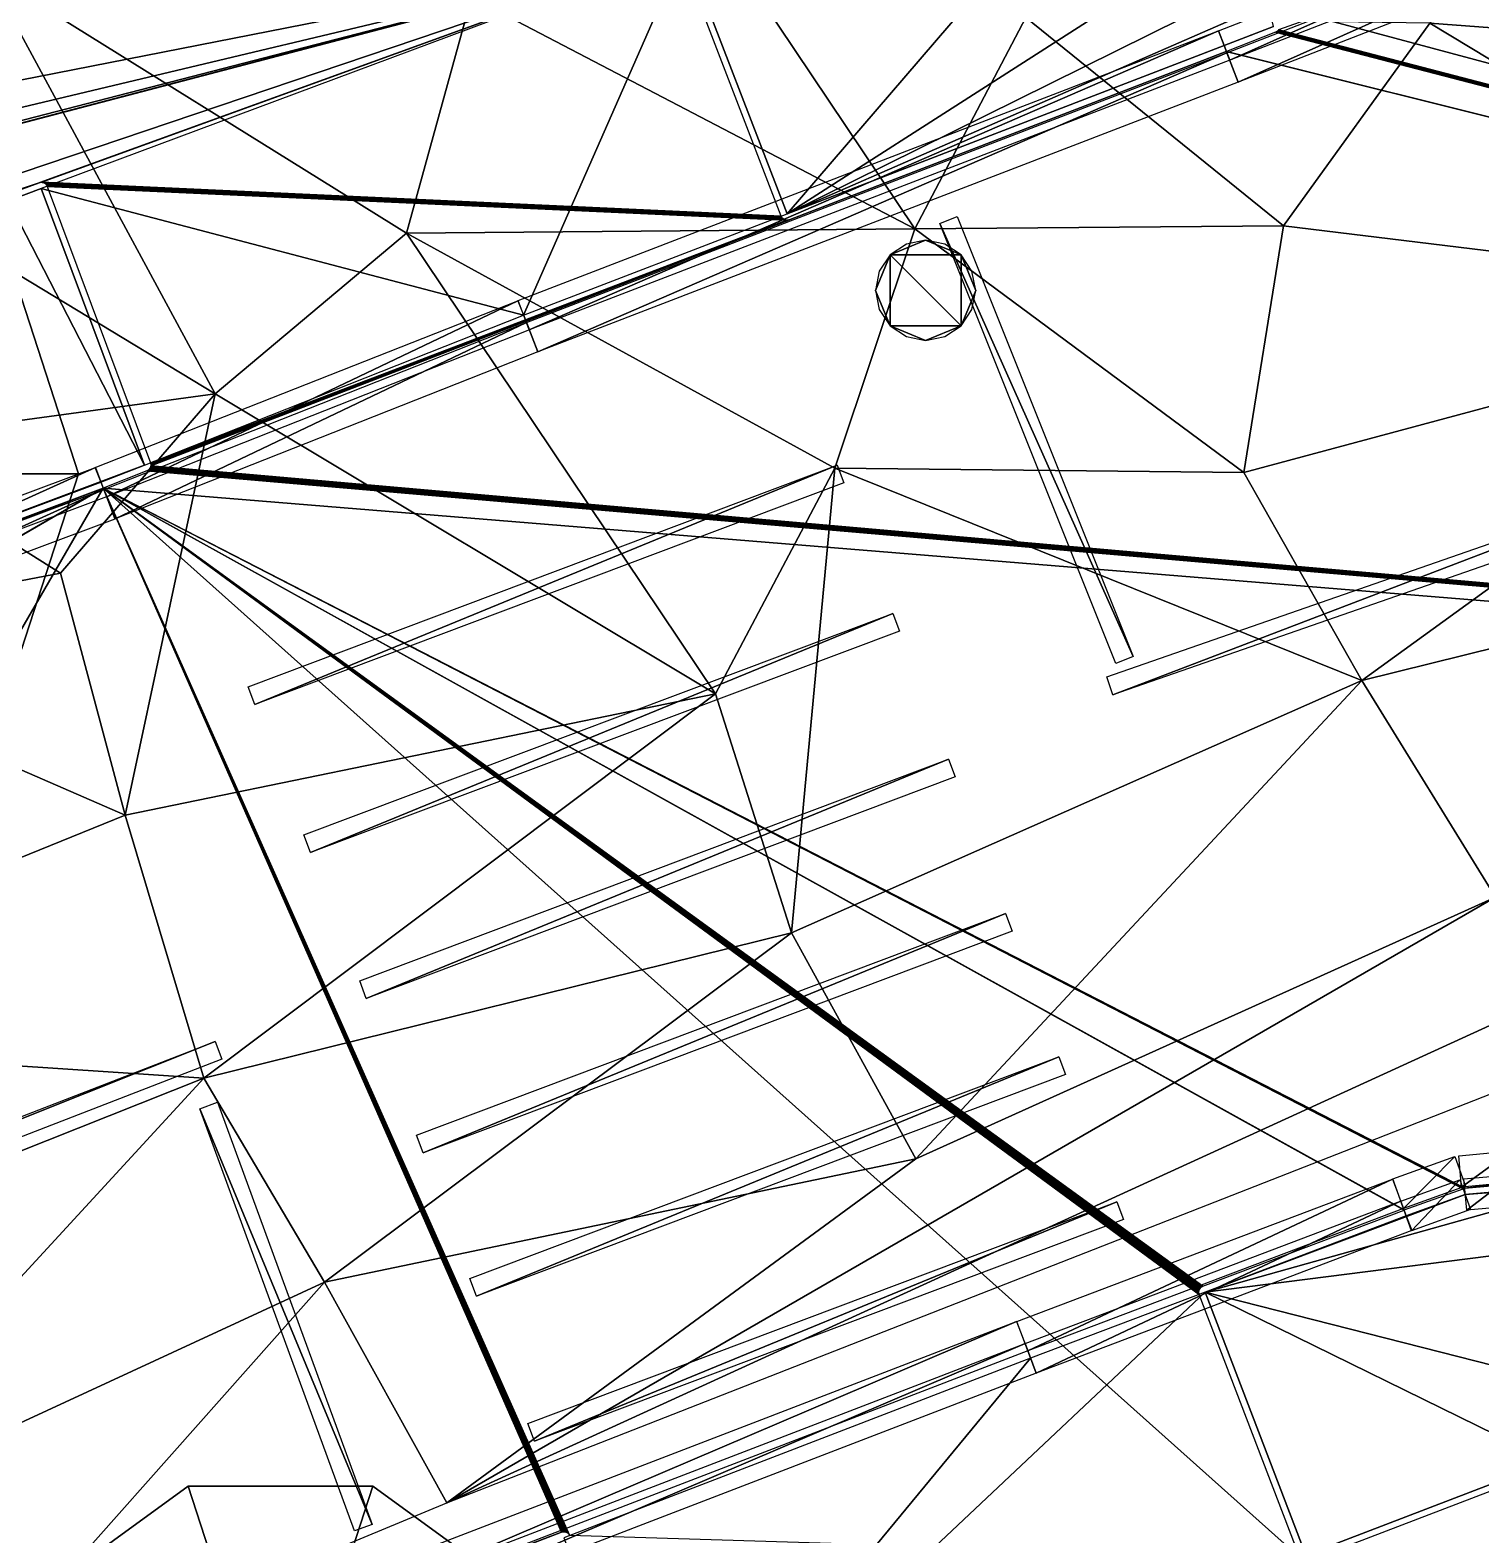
# Model space of a CAD drawing. Header units: metres. Extents: x -113 to 180, y -133 to 86.
# Drawn here: x 141.16 to 150.39, y 55.87 to 65.43 of the extents above; entities that cross this region are included whole.
import ezdxf

# ---------------------------------------------------------------- set-up
doc = ezdxf.new("R2010")
doc.units = ezdxf.units.M
for name, color, linetype, true_color in [('ACERA', 7, 'Continuous', 0xb9b3a6), ('ARQUETA', 7, 'Continuous', 0x6f7175), ('ASFALTO', 7, 'Continuous', 0x4a4b4e), ('BORDILLO', 7, 'Continuous', 0xcfcac0), ('COPA', 7, 'Continuous', 0x4f7f4a), ('MARCA_VIAL', 7, 'Continuous', 0xe8e6e0), ('PODOTACTIL', 7, 'Continuous', 0xc7bda4), ('TERRENO', 7, 'Continuous', 0x9a9179)]:
    doc.layers.add(name, color=color, linetype=linetype, true_color=true_color)

msp = doc.modelspace()

# ---------------------------------------------------------------- linework, layer by layer
at = {"layer": 'ACERA'}
for points in [[(148.4255, 67.109, 69.7252), (145.328, 65.9524, 69.9076), (145.9781, 64.2638, 69.782)], [(148.4255, 67.109, 69.7252), (145.9781, 64.2638, 69.782), (148.773, 66.0539, 69.6476)], [(145.9781, 64.2638, 69.782), (148.9122, 65.7183, 69.6266), (148.773, 66.0539, 69.6476)], [(145.328, 65.9524, 69.7776), (145.9781, 64.2638, 69.652), (145.9781, 64.2638, 69.782)], [(145.328, 65.9524, 69.7776), (145.9781, 64.2638, 69.782), (145.328, 65.9524, 69.9076)], [(145.9781, 64.2638, 69.782), (149.0374, 65.5996, 69.6133), (148.9122, 65.7183, 69.6266)], [(145.9781, 64.2638, 69.782), (149.0705, 65.4556, 69.6055), (149.0374, 65.5996, 69.6133)], [(145.9781, 64.2638, 69.782), (148.7568, 65.3336, 69.6229), (149.0705, 65.4556, 69.6055)], [(148.7568, 65.3336, 69.4929), (149.0705, 65.4556, 69.4755), (149.0705, 65.4556, 69.6055)], [(148.7568, 65.3336, 69.4929), (149.0705, 65.4556, 69.6055), (148.7568, 65.3336, 69.6229)], [(145.9781, 64.2638, 69.652), (148.7568, 65.3336, 69.4929), (148.7568, 65.3336, 69.6229)], [(145.9781, 64.2638, 69.652), (148.7568, 65.3336, 69.6229), (145.9781, 64.2638, 69.782)], [(141.8913, 62.6668, 69.9358), (141.2351, 64.4243, 70.0629), (141.0274, 64.3467, 70.0793)], [(141.0274, 64.3467, 69.9493), (141.2351, 64.4243, 69.9329), (141.2351, 64.4243, 70.0629)], [(141.0274, 64.3467, 69.9493), (141.2351, 64.4243, 70.0629), (141.0274, 64.3467, 70.0793)], [(141.2351, 64.4243, 69.9329), (141.8913, 62.6668, 69.8058), (141.8913, 62.6668, 69.9358)], [(141.2351, 64.4243, 69.9329), (141.8913, 62.6668, 69.9358), (141.2351, 64.4243, 70.0629)], [(138.8163, 61.5109, 70.1504), (141.8913, 62.6668, 69.9358), (141.0274, 64.3467, 70.0793)], [(138.8163, 61.5109, 70.1504), (141.6145, 62.5575, 69.9537), (141.8913, 62.6668, 69.9358)], [(141.8913, 62.6668, 69.8058), (141.6145, 62.5575, 69.8237), (141.6145, 62.5575, 69.9537)], [(141.8913, 62.6668, 69.8058), (141.6145, 62.5575, 69.9537), (141.8913, 62.6668, 69.9358)], [(141.6145, 62.5575, 69.8237), (138.8163, 61.5109, 70.0204), (138.8163, 61.5109, 70.1504)], [(141.6145, 62.5575, 69.8237), (138.8163, 61.5109, 70.1504), (141.6145, 62.5575, 69.9537)], [(151.0702, 58.0917, 69.5036), (150.2908, 58.0291, 69.5513), (148.6366, 57.4088, 69.6465)], [(152.2407, 57.8675, 69.428), (151.0702, 58.0917, 69.5036), (148.6366, 57.4088, 69.6465)], [(151.0702, 58.0917, 69.5036), (150.6062, 58.0578, 69.532), (150.2908, 58.0291, 69.5513)], [(150.2908, 58.0291, 69.5513), (149.9154, 57.8935, 69.573), (148.6366, 57.4088, 69.6465)], [(150.2908, 58.0291, 69.4213), (149.9154, 57.8935, 69.443), (149.9154, 57.8935, 69.573)], [(150.2908, 58.0291, 69.4213), (149.9154, 57.8935, 69.573), (150.2908, 58.0291, 69.5513)], [(150.6062, 58.0578, 69.402), (150.2908, 58.0291, 69.4213), (150.2908, 58.0291, 69.5513)], [(150.6062, 58.0578, 69.402), (150.2908, 58.0291, 69.5513), (150.6062, 58.0578, 69.532)], [(149.9154, 57.8935, 69.443), (148.6366, 57.4088, 69.5165), (148.6366, 57.4088, 69.6465)], [(149.9154, 57.8935, 69.443), (148.6366, 57.4088, 69.6465), (149.9154, 57.8935, 69.573)], [(154.0317, 56.0348, 69.2968), (152.2407, 57.8675, 69.428), (148.6366, 57.4088, 69.6465)], [(148.6366, 57.4088, 69.6465), (149.2762, 55.7362, 69.5861), (150.8305, 56.3324, 69.4968)], [(154.0317, 56.0348, 69.2968), (148.6366, 57.4088, 69.6465), (150.8305, 56.3324, 69.4968)], [(148.6366, 57.4088, 69.5165), (149.2762, 55.7362, 69.4561), (149.2762, 55.7362, 69.5861)], [(148.6366, 57.4088, 69.5165), (149.2762, 55.7362, 69.5861), (148.6366, 57.4088, 69.6465)], [(149.2762, 55.7362, 69.4561), (150.8305, 56.3324, 69.3668), (150.8305, 56.3324, 69.4968)], [(149.2762, 55.7362, 69.4561), (150.8305, 56.3324, 69.4968), (149.2762, 55.7362, 69.5861)]]:
    msp.add_3dface(points, dxfattribs=at)
at = {"layer": 'ARQUETA'}
for points in [[(146.8586, 64.0961, 69.613), (146.7367, 64.0718, 69.6214), (146.6333, 64.0028, 69.6264)], [(147.084, 64.0028, 69.5927), (146.8586, 64.0961, 69.613), (146.6333, 64.0028, 69.6264)], [(147.084, 64.0028, 69.5927), (146.9806, 64.0718, 69.6025), (146.8586, 64.0961, 69.613)], [(146.6333, 64.0028, 69.6264), (146.5642, 63.8994, 69.6285), (146.5399, 63.7774, 69.6275)], [(146.6333, 64.0028, 69.6264), (146.5399, 63.7774, 69.6275), (146.6333, 63.5521, 69.6163)], [(147.084, 63.5521, 69.5818), (147.084, 64.0028, 69.5927), (146.6333, 64.0028, 69.6264)], [(146.6333, 64.0028, 69.6264), (146.6333, 63.5521, 69.6163), (147.084, 63.5521, 69.5818)], [(147.1773, 63.7774, 69.5804), (147.1531, 63.8994, 69.5854), (147.084, 64.0028, 69.5927)], [(147.084, 63.5521, 69.5818), (147.1773, 63.7774, 69.5804), (147.084, 64.0028, 69.5927)], [(146.5399, 63.7774, 69.6275), (146.5642, 63.6554, 69.6234), (146.6333, 63.5521, 69.6163)], [(147.084, 63.5521, 69.5818), (147.1531, 63.6554, 69.5791), (147.1773, 63.7774, 69.5804)], [(146.6333, 63.5521, 69.6163), (146.7367, 63.483, 69.6066), (146.8586, 63.4587, 69.5966)], [(146.6333, 63.5521, 69.6163), (146.8586, 63.4587, 69.5966), (147.084, 63.5521, 69.5818)], [(146.8586, 63.4587, 69.5966), (146.9806, 63.483, 69.5879), (147.084, 63.5521, 69.5818)]]:
    msp.add_3dface(points, dxfattribs=at)
at = {"layer": 'ASFALTO'}
for points in [[(168.8092, 60.3032, 80.5869), (164.4216, 71.3182, 80.5869), (149.3365, 65.5161, 69.4697)], [(145.2906, 65.9381, 69.7898), (85.2806, 50.2035, 72.612), (69.1886, 40.234, 73.9775)], [(145.2906, 65.9381, 69.7898), (69.1886, 40.234, 73.9775), (141.2211, 64.4618, 69.9471)], [(145.2906, 65.9381, 69.7898), (85.9431, 50.398, 72.7848), (85.2806, 50.2035, 72.612)], [(145.2906, 65.9381, 69.7898), (91.0739, 51.9513, 72.212), (85.9431, 50.398, 72.7848)], [(145.2906, 65.9381, 69.7898), (99.4244, 55.0212, 72.1388), (91.0739, 51.9513, 72.212)], [(145.2906, 65.9381, 69.7898), (109.9353, 59.0001, 71.9877), (99.4244, 55.0212, 72.1388)], [(145.2906, 65.9381, 69.7898), (122.0728, 63.7091, 71.0146), (109.9353, 59.0001, 71.9877)], [(128.0102, 65.9621, 70.7273), (122.0728, 63.7091, 71.0146), (145.2883, 65.9575, 69.7913)], [(122.0728, 63.7091, 71.0146), (145.288, 65.9536, 69.791), (145.2883, 65.9575, 69.7913)], [(145.2881, 65.9496, 69.7907), (145.288, 65.9536, 69.791), (122.0728, 63.7091, 71.0146)], [(145.2886, 65.9457, 69.7904), (145.2881, 65.9496, 69.7907), (122.0728, 63.7091, 71.0146)], [(145.2894, 65.9418, 69.7901), (145.2886, 65.9457, 69.7904), (122.0728, 63.7091, 71.0146)], [(145.2906, 65.9381, 69.7898), (145.2894, 65.9418, 69.7901), (122.0728, 63.7091, 71.0146)], [(145.2906, 65.9381, 69.7898), (141.2211, 64.4618, 69.9471), (141.2249, 64.4629, 69.9468)], [(145.2906, 65.9381, 69.7898), (141.2249, 64.4629, 69.9468), (141.2287, 64.4638, 69.9465)], [(145.2906, 65.9381, 69.7898), (141.2287, 64.4638, 69.9465), (141.2326, 64.4642, 69.9462)], [(145.2906, 65.9381, 69.7898), (141.2326, 64.4642, 69.9462), (141.2365, 64.4643, 69.9458)], [(145.9408, 64.2494, 69.6661), (145.2906, 65.9381, 69.7898), (141.2365, 64.4643, 69.9458)], [(168.8092, 60.3032, 80.5869), (149.1038, 65.4334, 69.4837), (149.1014, 65.4301, 69.4838)], [(168.8092, 60.3032, 80.5869), (149.3365, 65.5161, 69.4697), (149.1038, 65.4334, 69.4837)], [(168.8092, 60.3032, 80.5869), (149.085, 65.4183, 69.4844), (148.7713, 65.2963, 69.5017)], [(168.8092, 60.3032, 80.5869), (149.0887, 65.42, 69.4842), (149.085, 65.4183, 69.4844)], [(168.8092, 60.3032, 80.5869), (149.0923, 65.422, 69.484), (149.0887, 65.42, 69.4842)], [(168.8092, 60.3032, 80.5869), (149.0956, 65.4244, 69.4839), (149.0923, 65.422, 69.484)], [(168.8092, 60.3032, 80.5869), (149.0986, 65.4271, 69.4838), (149.0956, 65.4244, 69.4839)], [(168.8092, 60.3032, 80.5869), (149.1014, 65.4301, 69.4838), (149.0986, 65.4271, 69.4838)], [(148.7712, 65.2963, 69.5017), (145.9925, 64.2265, 69.6625), (141.931, 62.6617, 69.8134)], [(168.8092, 60.3032, 80.5869), (148.7712, 65.2963, 69.5017), (141.931, 62.6617, 69.8134)], [(168.8092, 60.3032, 80.5869), (148.7713, 65.2963, 69.5017), (148.7712, 65.2963, 69.5017)], [(69.1886, 40.234, 73.9775), (141.0134, 64.3842, 69.9635), (141.2211, 64.4618, 69.9471)], [(145.9424, 64.2459, 69.6659), (145.9408, 64.2494, 69.6661), (141.2365, 64.4643, 69.9458)], [(145.9443, 64.2424, 69.6658), (145.9424, 64.2459, 69.6659), (141.2365, 64.4643, 69.9458)], [(145.9465, 64.2392, 69.6656), (145.9443, 64.2424, 69.6658), (141.2365, 64.4643, 69.9458)], [(145.9491, 64.2362, 69.6654), (145.9465, 64.2392, 69.6656), (141.2365, 64.4643, 69.9458)], [(145.9519, 64.2335, 69.6651), (145.9491, 64.2362, 69.6654), (141.2365, 64.4643, 69.9458)], [(145.955, 64.2311, 69.6649), (145.9519, 64.2335, 69.6651), (141.2365, 64.4643, 69.9458)], [(145.9584, 64.229, 69.6647), (145.955, 64.2311, 69.6649), (141.2365, 64.4643, 69.9458)], [(145.9619, 64.2273, 69.6644), (145.9584, 64.229, 69.6647), (141.2365, 64.4643, 69.9458)], [(145.9655, 64.2258, 69.6642), (145.9619, 64.2273, 69.6644), (141.2365, 64.4643, 69.9458)], [(145.9693, 64.2248, 69.6639), (145.9655, 64.2258, 69.6642), (141.2365, 64.4643, 69.9458)], [(145.9732, 64.2241, 69.6637), (145.9693, 64.2248, 69.6639), (141.2365, 64.4643, 69.9458)], [(145.9771, 64.2238, 69.6634), (145.9732, 64.2241, 69.6637), (141.2365, 64.4643, 69.9458)], [(145.9771, 64.2238, 69.6634), (141.2365, 64.4643, 69.9458), (141.2404, 64.4639, 69.9455)], [(145.9771, 64.2238, 69.6634), (141.2404, 64.4639, 69.9455), (141.2443, 64.4632, 69.9451)], [(145.9771, 64.2238, 69.6634), (141.2443, 64.4632, 69.9451), (141.2481, 64.4621, 69.9447)], [(145.9771, 64.2238, 69.6634), (141.2481, 64.4621, 69.9447), (141.2517, 64.4607, 69.9444)], [(145.9771, 64.2238, 69.6634), (141.2517, 64.4607, 69.9444), (141.2552, 64.4589, 69.944)], [(145.9771, 64.2238, 69.6634), (141.2552, 64.4589, 69.944), (141.2585, 64.4567, 69.9437)], [(145.9771, 64.2238, 69.6634), (141.2585, 64.4567, 69.9437), (141.2616, 64.4543, 69.9433)], [(145.9771, 64.2238, 69.6634), (141.2616, 64.4543, 69.9433), (141.2644, 64.4515, 69.943)], [(145.9771, 64.2238, 69.6634), (141.2644, 64.4515, 69.943), (141.2669, 64.4485, 69.9427)], [(145.9771, 64.2238, 69.6634), (141.2669, 64.4485, 69.9427), (141.2691, 64.4453, 69.9424)], [(145.9771, 64.2238, 69.6634), (141.2691, 64.4453, 69.9424), (141.271, 64.4419, 69.9422)], [(145.9771, 64.2238, 69.6634), (141.271, 64.4419, 69.9422), (141.2726, 64.4383, 69.9419)], [(145.9771, 64.2238, 69.6634), (141.2726, 64.4383, 69.9419), (141.9288, 62.6808, 69.8153)], [(145.9925, 64.2265, 69.6625), (145.9887, 64.2253, 69.6627), (141.9288, 62.6808, 69.8153)], [(145.9925, 64.2265, 69.6625), (141.9288, 62.6808, 69.8153), (141.93, 62.6771, 69.8148)], [(145.9887, 64.2253, 69.6627), (145.9849, 64.2244, 69.6629), (141.9288, 62.6808, 69.8153)], [(145.9849, 64.2244, 69.6629), (145.981, 64.2239, 69.6632), (141.9288, 62.6808, 69.8153)], [(145.981, 64.2239, 69.6632), (145.9771, 64.2238, 69.6634), (141.9288, 62.6808, 69.8153)], [(145.9925, 64.2265, 69.6625), (141.93, 62.6771, 69.8148), (141.9308, 62.6733, 69.8144)], [(145.9925, 64.2265, 69.6625), (141.9308, 62.6733, 69.8144), (141.9312, 62.6694, 69.8141)], [(145.9925, 64.2265, 69.6625), (141.9313, 62.6655, 69.8137), (141.931, 62.6617, 69.8134)], [(145.9925, 64.2265, 69.6625), (141.9312, 62.6694, 69.8141), (141.9313, 62.6655, 69.8137)], [(168.8092, 60.3032, 80.5869), (141.9303, 62.6579, 69.8132), (141.9293, 62.6541, 69.8129)], [(168.8092, 60.3032, 80.5869), (141.931, 62.6617, 69.8134), (141.9303, 62.6579, 69.8132)], [(168.8092, 60.3032, 80.5869), (141.906, 62.6296, 69.8131), (141.6291, 62.5202, 69.8311)], [(168.8092, 60.3032, 80.5869), (141.9096, 62.6312, 69.8129), (141.906, 62.6296, 69.8131)], [(168.8092, 60.3032, 80.5869), (141.9129, 62.6331, 69.8128), (141.9096, 62.6312, 69.8129)], [(168.8092, 60.3032, 80.5869), (141.9161, 62.6353, 69.8126), (141.9129, 62.6331, 69.8128)], [(168.8092, 60.3032, 80.5869), (141.919, 62.6379, 69.8126), (141.9161, 62.6353, 69.8126)], [(168.8092, 60.3032, 80.5869), (141.9217, 62.6407, 69.8125), (141.919, 62.6379, 69.8126)], [(168.8092, 60.3032, 80.5869), (141.9241, 62.6438, 69.8126), (141.9217, 62.6407, 69.8125)], [(168.8092, 60.3032, 80.5869), (141.9261, 62.647, 69.8127), (141.9241, 62.6438, 69.8126)], [(168.8092, 60.3032, 80.5869), (141.9279, 62.6505, 69.8128), (141.9261, 62.647, 69.8127)], [(168.8092, 60.3032, 80.5869), (141.9293, 62.6541, 69.8129), (141.9279, 62.6505, 69.8128)], [(141.6285, 62.52, 69.8312), (112.7561, 51.4706, 71.488), (101.5371, 39.3804, 72.0916)], [(141.6285, 62.52, 69.8312), (101.5371, 39.3804, 72.0916), (102.035, 39.6359, 72.0699)], [(141.6285, 62.52, 69.8312), (102.035, 39.6359, 72.0699), (102.0368, 39.6368, 72.0698)], [(141.6285, 62.52, 69.8312), (102.0368, 39.6368, 72.0698), (102.5555, 39.8714, 72.0476)], [(141.6285, 62.52, 69.8312), (102.5555, 39.8714, 72.0476), (102.5581, 39.8724, 72.0475)], [(141.6285, 62.52, 69.8312), (102.5581, 39.8724, 72.0475), (135.8715, 52.5918, 70.2981)], [(141.6285, 62.52, 69.8312), (126.6531, 56.8477, 70.8111), (112.7561, 51.4706, 71.488)], [(141.6285, 62.52, 69.8312), (126.8572, 56.9252, 70.8085), (126.6531, 56.8477, 70.8111)], [(141.6285, 62.52, 69.8312), (130.8692, 58.4476, 70.5163), (126.8572, 56.9252, 70.8085)], [(141.6285, 62.52, 69.8312), (135.4227, 60.1846, 70.2405), (130.8692, 58.4476, 70.5163)], [(141.6285, 62.52, 69.8312), (130.8692, 58.4476, 70.5163), (130.8692, 58.4476, 70.5163)], [(141.6285, 62.52, 69.8312), (138.8303, 61.4734, 70.0286), (135.4227, 60.1846, 70.2405)], [(141.6285, 62.52, 69.8312), (135.8715, 52.5918, 70.2981), (144.5432, 55.8834, 69.7643)], [(168.8092, 60.3032, 80.5869), (141.6291, 62.5202, 69.8311), (141.6285, 62.52, 69.8312)], [(150.2872, 58.0689, 69.434), (168.8092, 60.3032, 80.5869), (141.6285, 62.52, 69.8312)], [(150.2838, 58.0685, 69.4342), (150.2872, 58.0689, 69.434), (141.6285, 62.52, 69.8312)], [(150.2804, 58.0677, 69.4344), (150.2838, 58.0685, 69.4342), (141.6285, 62.52, 69.8312)], [(150.2772, 58.0667, 69.4346), (150.2804, 58.0677, 69.4344), (141.6285, 62.52, 69.8312)], [(149.9018, 57.9312, 69.4563), (150.2772, 58.0667, 69.4346), (141.6285, 62.52, 69.8312)], [(149.9012, 57.9309, 69.4563), (149.9018, 57.9312, 69.4563), (141.6285, 62.52, 69.8312)], [(148.6224, 57.4462, 69.5299), (149.9012, 57.9309, 69.4563), (141.6285, 62.52, 69.8312)], [(148.6188, 57.4446, 69.5301), (148.6224, 57.4462, 69.5299), (141.6285, 62.52, 69.8312)], [(148.6154, 57.4427, 69.5303), (148.6188, 57.4446, 69.5301), (141.6285, 62.52, 69.8312)], [(148.6121, 57.4404, 69.5304), (148.6154, 57.4427, 69.5303), (141.6285, 62.52, 69.8312)], [(141.6285, 62.52, 69.8312), (144.5432, 55.8834, 69.7643), (144.547, 55.8847, 69.7641)], [(148.6092, 57.4379, 69.5306), (148.6121, 57.4404, 69.5304), (141.6285, 62.52, 69.8312)], [(141.6285, 62.52, 69.8312), (144.547, 55.8847, 69.7641), (144.5508, 55.8855, 69.7639)], [(148.6064, 57.4351, 69.5307), (148.6092, 57.4379, 69.5306), (141.6285, 62.52, 69.8312)], [(141.6285, 62.52, 69.8312), (144.5508, 55.8855, 69.7639), (144.5547, 55.886, 69.7637)], [(148.604, 57.432, 69.5308), (148.6064, 57.4351, 69.5307), (141.6285, 62.52, 69.8312)], [(141.6285, 62.52, 69.8312), (144.5547, 55.886, 69.7637), (144.5586, 55.8861, 69.7634)], [(148.6019, 57.4287, 69.5309), (148.604, 57.432, 69.5308), (141.6285, 62.52, 69.8312)], [(141.6285, 62.52, 69.8312), (144.5586, 55.8861, 69.7634), (144.5626, 55.8858, 69.7632)], [(148.6001, 57.4251, 69.531), (148.6019, 57.4287, 69.5309), (141.6285, 62.52, 69.8312)], [(141.6285, 62.52, 69.8312), (144.5626, 55.8858, 69.7632), (144.5664, 55.8851, 69.7629)], [(148.5987, 57.4215, 69.5311), (148.6001, 57.4251, 69.531), (141.6285, 62.52, 69.8312)], [(141.6285, 62.52, 69.8312), (144.5664, 55.8851, 69.7629), (144.5702, 55.8841, 69.7627)], [(148.5976, 57.4177, 69.5311), (148.5987, 57.4215, 69.5311), (141.6285, 62.52, 69.8312)], [(141.6285, 62.52, 69.8312), (144.5702, 55.8841, 69.7627), (144.5739, 55.8826, 69.7624)], [(148.5969, 57.4138, 69.5311), (148.5976, 57.4177, 69.5311), (141.6285, 62.52, 69.8312)], [(141.6285, 62.52, 69.8312), (144.5739, 55.8826, 69.7624), (144.5774, 55.8809, 69.7622)], [(148.5966, 57.4099, 69.531), (148.5969, 57.4138, 69.5311), (141.6285, 62.52, 69.8312)], [(141.6285, 62.52, 69.8312), (144.5774, 55.8809, 69.7622), (144.5807, 55.8788, 69.7619)], [(148.5967, 57.406, 69.531), (148.5966, 57.4099, 69.531), (141.6285, 62.52, 69.8312)], [(141.6285, 62.52, 69.8312), (144.5807, 55.8788, 69.7619), (144.5838, 55.8763, 69.7617)], [(148.5972, 57.4021, 69.5309), (148.5967, 57.406, 69.531), (141.6285, 62.52, 69.8312)], [(141.6285, 62.52, 69.8312), (144.5838, 55.8763, 69.7617), (144.5866, 55.8736, 69.7615)], [(148.598, 57.3982, 69.5308), (148.5972, 57.4021, 69.5309), (141.6285, 62.52, 69.8312)], [(141.6285, 62.52, 69.8312), (144.5866, 55.8736, 69.7615), (144.5892, 55.8706, 69.7613)], [(148.5992, 57.3945, 69.5307), (148.598, 57.3982, 69.5308), (141.6285, 62.52, 69.8312)], [(141.6285, 62.52, 69.8312), (144.5892, 55.8706, 69.7613), (144.5915, 55.8674, 69.7611)], [(149.2389, 55.7219, 69.4702), (148.5992, 57.3945, 69.5307), (141.6285, 62.52, 69.8312)], [(141.6285, 62.52, 69.8312), (144.5915, 55.8674, 69.7611), (144.5934, 55.864, 69.761)], [(149.2389, 55.7219, 69.4702), (141.6285, 62.52, 69.8312), (144.5934, 55.864, 69.761)], [(150.2872, 58.0689, 69.434), (150.6026, 58.0976, 69.4147), (168.8092, 60.3032, 80.5869)], [(152.8129, 55.3121, 69.2437), (150.8285, 56.2888, 69.3783), (149.2905, 55.6988, 69.4667)], [(135.8715, 52.5918, 70.2981), (142.3615, 55.0443, 69.8953), (144.5432, 55.8834, 69.7643)]]:
    msp.add_3dface(points, dxfattribs=at)
at = {"layer": 'BORDILLO'}
for points in [[(148.7931, 65.2404, 69.6249), (148.7206, 65.4268, 69.6409), (152.5176, 66.903, 69.4507)], [(148.7931, 65.2404, 69.6249), (152.5176, 66.903, 69.4507), (152.5901, 66.7166, 69.4238)], [(148.8472, 65.1005, 69.613), (148.7747, 65.2869, 69.6289), (152.5719, 66.7632, 69.4305)], [(148.8472, 65.1005, 69.613), (152.5719, 66.7632, 69.4305), (152.6444, 66.5768, 69.4053)], [(144.3384, 63.5254, 69.877), (144.2666, 63.712, 69.8867), (148.7209, 65.4269, 69.6409)], [(144.3384, 63.5254, 69.877), (148.7209, 65.4269, 69.6409), (148.7928, 65.2403, 69.6249)], [(144.3929, 63.3856, 69.8697), (144.321, 63.5723, 69.8794), (148.775, 65.287, 69.6289)], [(144.3929, 63.3856, 69.8697), (148.775, 65.287, 69.6289), (148.8469, 65.1004, 69.613)], [(141.6512, 62.4644, 69.9522), (141.5777, 62.6505, 69.9753), (144.2658, 63.7117, 69.8867)], [(141.6512, 62.4644, 69.9522), (144.2658, 63.7117, 69.8867), (144.3392, 63.5257, 69.877)], [(141.705, 62.3244, 69.94), (141.6316, 62.5104, 69.9581), (144.3203, 63.572, 69.8794)], [(141.705, 62.3244, 69.94), (144.3203, 63.572, 69.8794), (144.3937, 63.3859, 69.8696)], [(138.8513, 61.4172, 70.151), (138.7812, 61.6045, 70.1697), (141.5794, 62.6511, 69.9752)], [(138.8513, 61.4172, 70.151), (141.5794, 62.6511, 69.9752), (141.6495, 62.4638, 69.9523)], [(138.9041, 61.2768, 70.14), (138.834, 61.4641, 70.1557), (141.6332, 62.5111, 69.9579)], [(138.9041, 61.2768, 70.14), (141.6332, 62.5111, 69.9579), (141.7033, 62.3238, 69.94)], [(149.8973, 57.9402, 69.5847), (149.8294, 58.1283, 69.5912), (150.224, 58.2708, 69.5684)], [(149.8973, 57.9402, 69.5847), (150.224, 58.2708, 69.5684), (150.2919, 58.0827, 69.5619)], [(150.267, 58.0771, 69.5634), (150.2489, 58.2763, 69.5669), (150.5849, 58.3069, 69.5464)], [(150.267, 58.0771, 69.5634), (150.5849, 58.3069, 69.5464), (150.603, 58.1077, 69.5428)], [(147.5089, 57.0348, 69.7221), (147.438, 57.2218, 69.7288), (149.8279, 58.1277, 69.5913)], [(147.5089, 57.0348, 69.7221), (149.8279, 58.1277, 69.5913), (149.8988, 57.9407, 69.5846)], [(149.9493, 57.7995, 69.5797), (149.8814, 57.9876, 69.5862), (150.2568, 58.1231, 69.5646)], [(149.9493, 57.7995, 69.5797), (150.2568, 58.1231, 69.5646), (150.3247, 57.935, 69.558)], [(150.2998, 57.9295, 69.5595), (150.2817, 58.1287, 69.5631), (150.5972, 58.1574, 69.5438)], [(150.2998, 57.9295, 69.5595), (150.5972, 58.1574, 69.5438), (150.6153, 57.9582, 69.5402)], [(147.5624, 56.8946, 69.717), (147.4915, 57.0817, 69.7237), (149.8799, 57.987, 69.5863)], [(147.5624, 56.8946, 69.717), (149.8799, 57.987, 69.5863), (149.9508, 57.8, 69.5796)], [(142.3582, 55.0537, 70.0237), (142.2864, 55.2404, 70.0319), (147.4375, 57.2216, 69.7288)], [(142.3582, 55.0537, 70.0237), (147.4375, 57.2216, 69.7288), (147.5093, 57.035, 69.722)], [(142.4116, 54.9136, 70.0176), (142.3398, 55.1003, 70.0258), (147.491, 57.0815, 69.7238)], [(142.4116, 54.9136, 70.0176), (147.491, 57.0815, 69.7238), (147.5628, 56.8948, 69.717)]]:
    msp.add_3dface(points, dxfattribs=at)
at = {"layer": 'COPA'}
for points in [[(141.4719, 62.611, 73.3259), (141.109, 63.7278, 73.3259), (139.5719, 62.611, 74.3259)], [(141.4719, 62.611, 73.3259), (139.5719, 62.611, 72.8259), (141.109, 63.7278, 73.3259)], [(141.109, 61.4942, 73.3259), (141.4719, 62.611, 73.3259), (139.5719, 62.611, 74.3259)], [(141.109, 61.4942, 73.3259), (139.5719, 62.611, 72.8259), (141.4719, 62.611, 73.3259)], [(142.1682, 56.1747, 73.1448), (141.2182, 55.4845, 73.1448), (142.7553, 54.3677, 74.1448)], [(142.1682, 56.1747, 73.1448), (142.7553, 54.3677, 72.6448), (141.2182, 55.4845, 73.1448)], [(143.3425, 56.1747, 73.1448), (142.1682, 56.1747, 73.1448), (142.7553, 54.3677, 74.1448)], [(143.3425, 56.1747, 73.1448), (142.7553, 54.3677, 72.6448), (142.1682, 56.1747, 73.1448)], [(144.2925, 55.4845, 73.1448), (143.3425, 56.1747, 73.1448), (142.7553, 54.3677, 74.1448)], [(144.2925, 55.4845, 73.1448), (142.7553, 54.3677, 72.6448), (143.3425, 56.1747, 73.1448)]]:
    msp.add_3dface(points, dxfattribs=at)
at = {"layer": 'MARCA_VIAL'}
for points in [[(148.1795, 61.4489, 69.5044), (146.9483, 64.2029, 69.6081), (147.0597, 64.2475, 69.6005)], [(148.1795, 61.4489, 69.5044), (148.0681, 61.4043, 69.5106), (146.9483, 64.2029, 69.6081)], [(142.5935, 61.1445, 69.7824), (142.5512, 61.2568, 69.7861), (146.2967, 62.6651, 69.6194)], [(142.5935, 61.1445, 69.7824), (146.2967, 62.6651, 69.6194), (146.3389, 62.5528, 69.6162)], [(148.0503, 61.2066, 69.5106), (148.0108, 61.32, 69.5134), (151.7582, 62.6232, 69.2969)], [(148.0503, 61.2066, 69.5106), (151.7582, 62.6232, 69.2969), (151.7976, 62.5099, 69.2972)], [(142.9477, 60.203, 69.7644), (142.9054, 60.3153, 69.7648), (146.6509, 61.7236, 69.5938)], [(142.9477, 60.203, 69.7644), (146.6509, 61.7236, 69.5938), (146.6932, 61.6113, 69.5908)], [(143.3019, 59.2766, 69.7607), (143.2597, 59.3889, 69.761), (147.0051, 60.7972, 69.5685)], [(143.3019, 59.2766, 69.7607), (147.0051, 60.7972, 69.5685), (147.0474, 60.6849, 69.5655)], [(143.6638, 58.2952, 69.768), (143.6216, 58.4075, 69.7669), (147.3671, 59.8158, 69.5567)], [(143.6638, 58.2952, 69.768), (147.3671, 59.8158, 69.5567), (147.4093, 59.7035, 69.5575)], [(131.0915, 54.5163, 70.4692), (131.0481, 54.6282, 70.4689), (142.3398, 59.0021, 69.8129)], [(131.0915, 54.5163, 70.4692), (142.3398, 59.0021, 69.8129), (142.3832, 58.8902, 69.8124)], [(144.0028, 57.3838, 69.7763), (143.9606, 57.4962, 69.7753), (147.7061, 58.9045, 69.5644)], [(144.0028, 57.3838, 69.7763), (147.7061, 58.9045, 69.5644), (147.7483, 58.7922, 69.5656)], [(142.2424, 58.5743, 69.8265), (142.3551, 58.6156, 69.8202), (143.3394, 55.9321, 69.8479)], [(142.2424, 58.5743, 69.8265), (143.3394, 55.9321, 69.8479), (143.2268, 55.8907, 69.8548)], [(144.3723, 56.4625, 69.7833), (144.33, 56.5748, 69.782), (148.0755, 57.9832, 69.5724)], [(144.3723, 56.4625, 69.7833), (148.0755, 57.9832, 69.5724), (148.1177, 57.8708, 69.5716)]]:
    msp.add_3dface(points, dxfattribs=at)
at = {"layer": 'PODOTACTIL'}
for points in [[(145.328, 65.9524, 69.9226), (141.2351, 64.4243, 70.0779), (144.3025, 63.6187, 69.8869)], [(144.3025, 63.6187, 69.8869), (145.9781, 64.2638, 69.797), (145.328, 65.9524, 69.9226)], [(141.2351, 64.4243, 70.0779), (141.8913, 62.6668, 69.9508), (144.3025, 63.6187, 69.8869)], [(145.1979, 54.1718, 69.8355), (149.2762, 55.7362, 69.6011), (148.6366, 57.4088, 69.6615)], [(148.6366, 57.4088, 69.6615), (147.5269, 56.9882, 69.7254), (145.1979, 54.1718, 69.8355)], [(147.5269, 56.9882, 69.7254), (144.5576, 55.8461, 69.896), (145.1979, 54.1718, 69.8355)]]:
    msp.add_3dface(points, dxfattribs=at)
at = {"layer": 'TERRENO'}
for points in [[(150.0656, 65.4753, 69.4), (152.5299, 65.291, 69.2), (150.9823, 66.7366, 69.4)], [(145.3713, 66.2823, 69.8), (143.9715, 65.6414, 69.8), (146.791, 64.1677, 69.6)], [(147.4955, 65.5119, 69.6), (145.3713, 66.2823, 69.8), (146.791, 64.1677, 69.6)], [(140.8904, 65.7992, 70), (140.4348, 64.2731, 70), (142.3406, 63.1192, 69.8)], [(143.5566, 64.1407, 69.8), (140.8904, 65.7992, 70), (142.3406, 63.1192, 69.8)], [(143.9715, 65.6414, 69.8), (140.8904, 65.7992, 70), (143.5566, 64.1407, 69.8)], [(143.9715, 65.6414, 69.8), (143.5566, 64.1407, 69.8), (146.791, 64.1677, 69.6)], [(149.1343, 64.1885, 69.4), (147.4955, 65.5119, 69.6), (146.791, 64.1677, 69.6)], [(150.0656, 65.4753, 69.4), (147.4955, 65.5119, 69.6), (149.1343, 64.1885, 69.4)], [(152.9774, 63.7186, 69.2), (150.0656, 65.4753, 69.4), (149.1343, 64.1885, 69.4)], [(152.5299, 65.291, 69.2), (150.0656, 65.4753, 69.4), (152.9774, 63.7186, 69.2)], [(140.4348, 64.2731, 70), (140.0411, 62.8059, 70), (142.3406, 63.1192, 69.8)], [(149.1343, 64.1885, 69.4), (146.791, 64.1677, 69.6), (148.8831, 62.6197, 69.4)], [(152.9774, 63.7186, 69.2), (149.1343, 64.1885, 69.4), (148.8831, 62.6197, 69.4)], [(145.5219, 61.2134, 69.6), (143.5566, 64.1407, 69.8), (142.3406, 63.1192, 69.8)], [(143.5566, 64.1407, 69.8), (146.2824, 62.6474, 69.6), (146.791, 64.1677, 69.6)], [(146.2824, 62.6474, 69.6), (143.5566, 64.1407, 69.8), (145.5219, 61.2134, 69.6)], [(146.791, 64.1677, 69.6), (146.2824, 62.6474, 69.6), (148.8831, 62.6197, 69.4)], [(149.6325, 61.2973, 69.4), (152.9774, 63.7186, 69.2), (148.8831, 62.6197, 69.4)], [(153.5625, 62.2702, 69.2), (152.9774, 63.7186, 69.2), (149.6325, 61.2973, 69.4)], [(140.0411, 62.8059, 70), (141.3564, 61.9798, 69.8), (142.3406, 63.1192, 69.8)], [(141.3564, 61.9798, 69.8), (141.7676, 60.4407, 69.8), (142.3406, 63.1192, 69.8)], [(141.7676, 60.4407, 69.8), (145.5219, 61.2134, 69.6), (142.3406, 63.1192, 69.8)], [(140.0411, 62.8059, 70), (139.1858, 61.5632, 70), (141.3564, 61.9798, 69.8)], [(146.2824, 62.6474, 69.6), (145.5219, 61.2134, 69.6), (146.0069, 59.6927, 69.6)], [(146.2824, 62.6474, 69.6), (146.0069, 59.6927, 69.6), (149.6325, 61.2973, 69.4)], [(146.2824, 62.6474, 69.6), (149.6325, 61.2973, 69.4), (148.8831, 62.6197, 69.4)], [(153.5625, 62.2702, 69.2), (149.6325, 61.2973, 69.4), (150.484, 59.9198, 69.4)], [(139.1858, 61.5632, 70), (141.7676, 60.4407, 69.8), (141.3564, 61.9798, 69.8)], [(141.7676, 60.4407, 69.8), (139.1858, 61.5632, 70), (138.2964, 59.0321, 70)], [(154.1242, 60.7858, 69.2), (143.8138, 56.0686, 69.8), (157.7581, 61.5299, 69)], [(146.0069, 59.6927, 69.6), (146.7965, 58.2573, 69.6), (149.6325, 61.2973, 69.4)], [(149.6325, 61.2973, 69.4), (146.7965, 58.2573, 69.6), (150.484, 59.9198, 69.4)], [(145.5219, 61.2134, 69.6), (141.7676, 60.4407, 69.8), (142.2681, 58.77, 69.8)], [(145.5219, 61.2134, 69.6), (142.2681, 58.77, 69.8), (146.0069, 59.6927, 69.6)], [(154.1242, 60.7858, 69.2), (150.484, 59.9198, 69.4), (143.8138, 56.0686, 69.8)], [(141.7676, 60.4407, 69.8), (138.2964, 59.0321, 70), (142.2681, 58.77, 69.8)], [(150.484, 59.9198, 69.4), (146.7965, 58.2573, 69.6), (143.8138, 56.0686, 69.8)], [(142.2681, 58.77, 69.8), (143.0363, 57.4731, 69.8), (146.0069, 59.6927, 69.6)], [(143.0363, 57.4731, 69.8), (146.7965, 58.2573, 69.6), (146.0069, 59.6927, 69.6)], [(138.2964, 59.0321, 70), (138.8625, 57.4146, 70), (142.2681, 58.77, 69.8)], [(138.8625, 57.4146, 70), (139.6216, 55.8944, 70), (142.2681, 58.77, 69.8)], [(139.6216, 55.8944, 70), (143.0363, 57.4731, 69.8), (142.2681, 58.77, 69.8)], [(146.7965, 58.2573, 69.6), (143.0363, 57.4731, 69.8), (143.8138, 56.0686, 69.8)], [(143.0363, 57.4731, 69.8), (139.6216, 55.8944, 70), (140.6061, 54.7378, 70)], [(143.8138, 56.0686, 69.8), (143.0363, 57.4731, 69.8), (140.6061, 54.7378, 70)]]:
    msp.add_3dface(points, dxfattribs=at)

doc.saveas('drawing.dxf')
